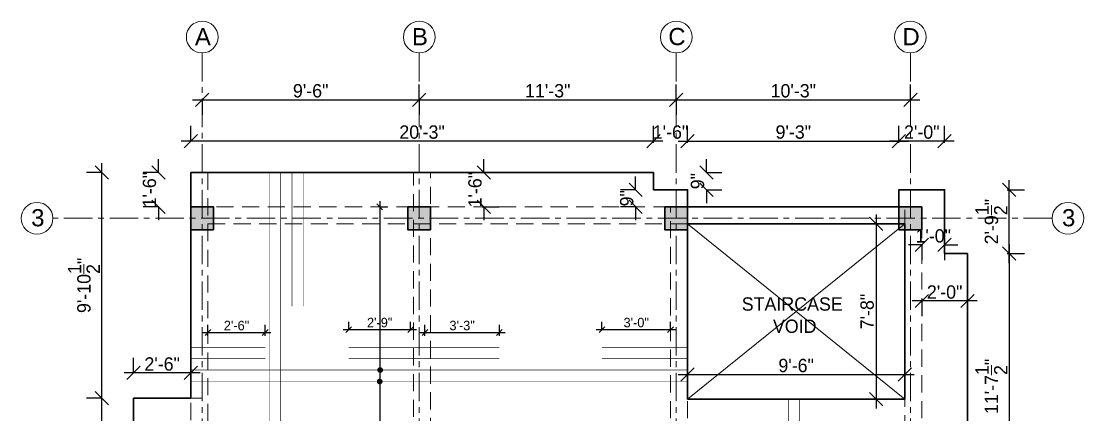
# Model space of a CAD drawing. Header units: inches. Extents: x 28835 to 36795, y -18828 to -9750.
# Drawn here: x 30608 to 31166, y -14482 to -14275 of the extents above; entities that cross this region are included whole.
import ezdxf

# ---------------------------------------------------------------- set-up
doc = ezdxf.new("R2010")
doc.units = ezdxf.units.IN
doc.header["$LTSCALE"] = 12
doc.header["$MEASUREMENT"] = 0
for name, pattern in [('CENTER', [2, 1.25, -0.25, 0.25, -0.25]), ('DASHED', [0.75, 0.5, -0.25]), ('DASHED2', [0.375, 0.25, -0.125])]:
    doc.linetypes.add(name, pattern=pattern)
for name, color, linetype, lineweight in [('Bars', 10, 'Continuous', 35), ('Centre Line', 253, 'CENTER', 9), ('colum', 250, 'Continuous', 30), ('dim', 85, 'Continuous', 9), ('dimention', 5, 'Continuous', 9), ('ele final', 145, 'Continuous', 20), ('Ha2', 31, 'Continuous', 0), ('S tie beam', 140, 'DASHED', 18), ('Text', 7, 'Continuous', 5), ('Wall', 1, 'Continuous', 30), ('window', 6, 'Continuous', 9)]:
    doc.layers.add(name, color=color, linetype=linetype, lineweight=lineweight)
doc.styles.add('KBS', font='GOTHIC.TTF')
doc.styles.add('Times', font='GOTHIC.TTF')
doc.dimstyles.new('D50', dxfattribs={"dimtxt": 5, "dimasz": 3, "dimexe": 4, "dimexo": 12, "dimgap": 1, "dimtad": 1, "dimdec": 0, "dimzin": 3, "dimdsep": 46, "dimlunit": 4, "dimtxsty": 'Times', "dimblk": 'OBLIQUE', "dimcen": 0, "dimdle": 3, "dimaunit": 1, "dimadec": 3, "dimazin": 0, "dimtfac": 1, "dimtdec": 0, "dimtix": 1, "dimtofl": 0, "dimtmove": 1, "dimatfit": 0, "dimldrblk": 'OBLIQUE', "dimfxl": 12, "dimfxlon": 1, "dimtolj": 1, "dimtzin": 0, "dimarcsym": 0})
doc.dimstyles.new('D75', dxfattribs={"dimtxt": 7, "dimasz": 7, "dimexe": 8, "dimexo": 24, "dimgap": 1, "dimtad": 1, "dimdec": 1, "dimzin": 3, "dimdsep": 46, "dimlunit": 4, "dimtxsty": 'Times', "dimblk": 'OBLIQUE', "dimcen": 0, "dimdle": 5, "dimaunit": 1, "dimadec": 3, "dimazin": 0, "dimtfac": 1, "dimtdec": 1, "dimtix": 1, "dimtofl": 0, "dimtmove": 1, "dimatfit": 0, "dimldrblk": 'OBLIQUE', "dimfxl": 1, "dimfxlon": 1, "dimtolj": 1, "dimtzin": 0, "dimarcsym": 0})

# ---------------------------------------------------------------- blocks, each defined once
blk = doc.blocks.new('_Oblique')
at = {"color": 0, "linetype": 'ByBlock', "lineweight": -2}
blk.add_line((-0.5, -0.5), (0.5, 0.5), dxfattribs=at)
blk = doc.blocks.new('*D934')
at = {"layer": 'Defpoints', "color": 0, "ltscale": 12, "transparency": 16777216}
for p in [(30649.85, -14354.85), (30696.62, -14354.85), (30666.62, -14473.35)]:
    blk.add_point(p, dxfattribs=at)
at = {"layer": 'dimention', "color": 0, "lineweight": -2, "ltscale": 12, "transparency": 16777216}
for p, q in [((30649.85, -14478.35), (30649.85, -14349.85)), ((30649.98, -14354.85), (30641.85, -14354.85)), ((30649.85, -14473.35), (30641.85, -14473.35))]:
    blk.add_line(p, q, dxfattribs=at)
at = {"layer": 'dimention', "color": 0, "lineweight": -2, "ltscale": 12, "transparency": 16777216, "xscale": 7, "yscale": 7, "zscale": 7}
for p, rotation in [((30649.85, -14354.85), 90), ((30649.85, -14473.35), 270)]:
    blk.add_blockref('_Oblique', p, dxfattribs=dict(at, rotation=rotation))
at = {"layer": 'dimention', "color": 0, "ltscale": 12, "transparency": 16777216, "insert": (30640.51, -14414.1), "char_height": 7, "attachment_point": 5, "rotation": 90, "style": 'Times'}
blk.add_mtext('\\A1;9\'-10{\\H1.000000x;\\S1/2;}"', dxfattribs=at)
blk = doc.blocks.new('*D935')
at = {"layer": 'Defpoints', "color": 0, "ltscale": 12, "transparency": 16777216}
for p in [(30702.62, -14286.56), (30816.64, -14286.56), (30816.64, -14316.61)]:
    blk.add_point(p, dxfattribs=at)
at = {"layer": 'dimention', "color": 0, "lineweight": -2, "ltscale": 12, "transparency": 16777216}
for p, q in [((30697.62, -14316.61), (30821.64, -14316.61)), ((30702.62, -14316.48), (30702.62, -14324.61)), ((30816.64, -14316.48), (30816.64, -14324.61))]:
    blk.add_line(p, q, dxfattribs=at)
at = {"layer": 'dimention', "color": 0, "lineweight": -2, "ltscale": 12, "transparency": 16777216, "xscale": 7, "yscale": 7, "zscale": 7, "rotation": 180}
blk.add_blockref('_Oblique', (30702.62, -14316.61), dxfattribs=at)
at = {"layer": 'dimention', "color": 0, "lineweight": -2, "ltscale": 12, "transparency": 16777216, "xscale": 7, "yscale": 7, "zscale": 7}
blk.add_blockref('_Oblique', (30816.64, -14316.61), dxfattribs=at)
at = {"layer": 'dimention', "color": 0, "ltscale": 12, "transparency": 16777216, "insert": (30759.63, -14311.93), "char_height": 7, "attachment_point": 5, "style": 'Times'}
blk.add_mtext('\\A1;9\'-6"', dxfattribs=at)
blk = doc.blocks.new('*D936')
at = {"layer": 'Defpoints', "color": 0, "ltscale": 12, "transparency": 16777216}
for p in [(30951.64, -14286.56), (30816.64, -14316.61), (30951.64, -14316.61)]:
    blk.add_point(p, dxfattribs=at)
at = {"layer": 'dimention', "color": 0, "lineweight": -2, "ltscale": 12, "transparency": 16777216}
for p, q in [((30816.64, -14316.61), (30816.64, -14308.61)), ((30811.64, -14316.61), (30956.64, -14316.61)), ((30951.64, -14316.48), (30951.64, -14324.61))]:
    blk.add_line(p, q, dxfattribs=at)
at = {"layer": 'dimention', "color": 0, "lineweight": -2, "ltscale": 12, "transparency": 16777216, "xscale": 7, "yscale": 7, "zscale": 7, "rotation": 180}
blk.add_blockref('_Oblique', (30816.64, -14316.61), dxfattribs=at)
at = {"layer": 'dimention', "color": 0, "lineweight": -2, "ltscale": 12, "transparency": 16777216, "xscale": 7, "yscale": 7, "zscale": 7}
blk.add_blockref('_Oblique', (30951.64, -14316.61), dxfattribs=at)
at = {"layer": 'dimention', "color": 0, "ltscale": 12, "transparency": 16777216, "insert": (30884.14, -14311.93), "char_height": 7, "attachment_point": 5, "style": 'Times'}
blk.add_mtext('\\A1;11\'-3"', dxfattribs=at)
blk = doc.blocks.new('*D937')
at = {"layer": 'Defpoints', "color": 0, "ltscale": 12, "transparency": 16777216}
for p in [(30951.64, -14316.61), (31074.64, -14316.61), (31074.64, -14316.61)]:
    blk.add_point(p, dxfattribs=at)
at = {"layer": 'dimention', "color": 0, "lineweight": -2, "ltscale": 12, "transparency": 16777216}
for p, q in [((30951.64, -14316.61), (30951.64, -14308.61)), ((31074.64, -14316.61), (31074.64, -14308.61)), ((30946.64, -14316.61), (31079.64, -14316.61))]:
    blk.add_line(p, q, dxfattribs=at)
at = {"layer": 'dimention', "color": 0, "lineweight": -2, "ltscale": 12, "transparency": 16777216, "xscale": 7, "yscale": 7, "zscale": 7, "rotation": 180}
blk.add_blockref('_Oblique', (30951.64, -14316.61), dxfattribs=at)
at = {"layer": 'dimention', "color": 0, "lineweight": -2, "ltscale": 12, "transparency": 16777216, "xscale": 7, "yscale": 7, "zscale": 7}
blk.add_blockref('_Oblique', (31074.64, -14316.61), dxfattribs=at)
at = {"layer": 'dimention', "color": 0, "ltscale": 12, "transparency": 16777216, "insert": (31013.14, -14311.93), "char_height": 7, "attachment_point": 5, "style": 'Times'}
blk.add_mtext('\\A1;10\'-3"', dxfattribs=at)
blk = doc.blocks.new('*D938')
at = {"layer": 'Defpoints', "color": 0, "ltscale": 12, "transparency": 16777216}
for p in [(30696.62, -14338.3), (30696.62, -14354.85), (30939.64, -14354.85)]:
    blk.add_point(p, dxfattribs=at)
at = {"layer": 'dimention', "color": 0, "lineweight": -2, "ltscale": 12, "transparency": 16777216}
for p, q in [((30696.62, -14338.3), (30696.62, -14330.3)), ((30939.64, -14338.3), (30939.64, -14330.3)), ((30944.64, -14338.3), (30691.62, -14338.3))]:
    blk.add_line(p, q, dxfattribs=at)
at = {"layer": 'dimention', "color": 0, "lineweight": -2, "ltscale": 12, "transparency": 16777216, "xscale": 7, "yscale": 7, "zscale": 7, "rotation": 180}
blk.add_blockref('_Oblique', (30696.62, -14338.3), dxfattribs=at)
at = {"layer": 'dimention', "color": 0, "lineweight": -2, "ltscale": 12, "transparency": 16777216, "xscale": 7, "yscale": 7, "zscale": 7}
blk.add_blockref('_Oblique', (30939.64, -14338.3), dxfattribs=at)
at = {"layer": 'dimention', "color": 0, "ltscale": 12, "transparency": 16777216, "insert": (30818.13, -14333.62), "char_height": 7, "attachment_point": 5, "style": 'Times'}
blk.add_mtext('\\A1;20\'-3"', dxfattribs=at)
blk = doc.blocks.new('*D952')
at = {"layer": 'Defpoints', "color": 0, "ltscale": 12, "transparency": 16777216}
for p in [(31071.64, -14460.91), (30957.64, -14473.85), (31071.64, -14473.85)]:
    blk.add_point(p, dxfattribs=at)
at = {"layer": 'dimention', "color": 0, "lineweight": -2, "ltscale": 12, "transparency": 16777216}
for p, q in [((30957.64, -14460.91), (30957.64, -14452.91)), ((31071.64, -14460.91), (31071.64, -14452.91)), ((30952.64, -14460.91), (31076.64, -14460.91))]:
    blk.add_line(p, q, dxfattribs=at)
at = {"layer": 'dimention', "color": 0, "lineweight": -2, "ltscale": 12, "transparency": 16777216, "xscale": 7, "yscale": 7, "zscale": 7, "rotation": 180}
blk.add_blockref('_Oblique', (30957.64, -14460.91), dxfattribs=at)
at = {"layer": 'dimention', "color": 0, "lineweight": -2, "ltscale": 12, "transparency": 16777216, "xscale": 7, "yscale": 7, "zscale": 7}
blk.add_blockref('_Oblique', (31071.64, -14460.91), dxfattribs=at)
at = {"layer": 'dimention', "color": 0, "ltscale": 12, "transparency": 16777216, "insert": (31014.64, -14456.23), "char_height": 7, "attachment_point": 5, "style": 'Times'}
blk.add_mtext('\\A1;9\'-6"', dxfattribs=at)
blk = doc.blocks.new('*D953')
at = {"layer": 'Defpoints', "color": 0, "ltscale": 12, "transparency": 16777216}
for p in [(31071.64, -14381.85), (31056.63, -14473.85), (31071.64, -14473.85)]:
    blk.add_point(p, dxfattribs=at)
at = {"layer": 'dimention', "color": 0, "lineweight": -2, "ltscale": 12, "transparency": 16777216}
for p, q in [((31056.63, -14381.85), (31048.63, -14381.85)), ((31056.63, -14376.85), (31056.63, -14478.85)), ((31056.63, -14473.85), (31048.63, -14473.85))]:
    blk.add_line(p, q, dxfattribs=at)
at = {"layer": 'dimention', "color": 0, "lineweight": -2, "ltscale": 12, "transparency": 16777216, "xscale": 7, "yscale": 7, "zscale": 7}
for p, rotation in [((31056.63, -14381.85), 90), ((31056.63, -14473.85), 270)]:
    blk.add_blockref('_Oblique', p, dxfattribs=dict(at, rotation=rotation))
at = {"layer": 'dimention', "color": 0, "ltscale": 12, "transparency": 16777216, "insert": (31051.95, -14427.85), "char_height": 7, "attachment_point": 5, "rotation": 90, "style": 'Times'}
blk.add_mtext('\\A1;7\'-8"', dxfattribs=at)
blk = doc.blocks.new('*D939')
at = {"layer": 'Defpoints', "color": 0, "ltscale": 12, "transparency": 16777216}
for p in [(30957.64, -14338.3), (30939.64, -14363.85), (30957.64, -14363.85)]:
    blk.add_point(p, dxfattribs=at)
at = {"layer": 'dimention', "color": 0, "lineweight": -2, "ltscale": 12, "transparency": 16777216}
for p, q in [((30939.64, -14339.3), (30939.64, -14330.3)), ((30957.64, -14339.3), (30957.64, -14330.3)), ((30939.64, -14338.3), (30932.64, -14338.3)), ((30957.64, -14338.3), (30964.64, -14338.3))]:
    blk.add_line(p, q, dxfattribs=at)
at = {"layer": 'dimention', "color": 0, "lineweight": -2, "ltscale": 12, "transparency": 16777216, "xscale": 7, "yscale": 7, "zscale": 7}
blk.add_blockref('_Oblique', (30939.64, -14338.3), dxfattribs=at)
at = {"layer": 'dimention', "color": 0, "lineweight": -2, "ltscale": 12, "transparency": 16777216, "xscale": 7, "yscale": 7, "zscale": 7, "rotation": 180}
blk.add_blockref('_Oblique', (30957.64, -14338.3), dxfattribs=at)
at = {"layer": 'dimention', "color": 0, "ltscale": 12, "transparency": 16777216, "insert": (30948.64, -14333.62), "char_height": 7, "attachment_point": 5, "style": 'Times'}
blk.add_mtext('\\A1;1\'-6"', dxfattribs=at)
blk = doc.blocks.new('*D940')
at = {"layer": 'Defpoints', "color": 0, "ltscale": 12, "transparency": 16777216}
for p in [(31068.64, -14338.3), (30957.64, -14363.85), (31068.64, -14363.85)]:
    blk.add_point(p, dxfattribs=at)
at = {"layer": 'dimention', "color": 0, "lineweight": -2, "ltscale": 12, "transparency": 16777216}
for p, q in [((30957.64, -14339.3), (30957.64, -14330.3)), ((31068.64, -14339.3), (31068.64, -14330.3)), ((30952.64, -14338.3), (31073.64, -14338.3))]:
    blk.add_line(p, q, dxfattribs=at)
at = {"layer": 'dimention', "color": 0, "lineweight": -2, "ltscale": 12, "transparency": 16777216, "xscale": 7, "yscale": 7, "zscale": 7, "rotation": 180}
blk.add_blockref('_Oblique', (30957.64, -14338.3), dxfattribs=at)
at = {"layer": 'dimention', "color": 0, "lineweight": -2, "ltscale": 12, "transparency": 16777216, "xscale": 7, "yscale": 7, "zscale": 7}
blk.add_blockref('_Oblique', (31068.64, -14338.3), dxfattribs=at)
at = {"layer": 'dimention', "color": 0, "ltscale": 12, "transparency": 16777216, "insert": (31013.14, -14333.62), "char_height": 7, "attachment_point": 5, "style": 'Times'}
blk.add_mtext('\\A1;9\'-3"', dxfattribs=at)
blk = doc.blocks.new('*D941')
at = {"layer": 'Defpoints', "color": 0, "ltscale": 12, "transparency": 16777216}
for p in [(31068.64, -14338.3), (31068.64, -14363.85), (31092.64, -14363.85)]:
    blk.add_point(p, dxfattribs=at)
at = {"layer": 'dimention', "color": 0, "lineweight": -2, "ltscale": 12, "transparency": 16777216}
for p, q in [((31068.64, -14339.3), (31068.64, -14330.3)), ((31092.64, -14339.3), (31092.64, -14330.3)), ((31097.64, -14338.3), (31063.64, -14338.3))]:
    blk.add_line(p, q, dxfattribs=at)
at = {"layer": 'dimention', "color": 0, "lineweight": -2, "ltscale": 12, "transparency": 16777216, "xscale": 7, "yscale": 7, "zscale": 7, "rotation": 180}
blk.add_blockref('_Oblique', (31068.64, -14338.3), dxfattribs=at)
at = {"layer": 'dimention', "color": 0, "lineweight": -2, "ltscale": 12, "transparency": 16777216, "xscale": 7, "yscale": 7, "zscale": 7}
blk.add_blockref('_Oblique', (31092.64, -14338.3), dxfattribs=at)
at = {"layer": 'dimention', "color": 0, "ltscale": 12, "transparency": 16777216, "insert": (31080.64, -14333.62), "char_height": 7, "attachment_point": 5, "style": 'Times'}
blk.add_mtext('\\A1;2\'-0"', dxfattribs=at)
blk = doc.blocks.new('*D942')
at = {"layer": 'Defpoints', "color": 0, "ltscale": 12, "transparency": 16777216}
for p in [(31092.64, -14363.85), (31126.54, -14363.85), (31092.64, -14397.42)]:
    blk.add_point(p, dxfattribs=at)
at = {"layer": 'dimention', "color": 0, "lineweight": -2, "ltscale": 12, "transparency": 16777216}
for p, q in [((31126.54, -14402.42), (31126.54, -14358.85)), ((31125.54, -14363.85), (31134.54, -14363.85)), ((31125.54, -14397.42), (31134.54, -14397.42))]:
    blk.add_line(p, q, dxfattribs=at)
at = {"layer": 'dimention', "color": 0, "lineweight": -2, "ltscale": 12, "transparency": 16777216, "xscale": 7, "yscale": 7, "zscale": 7}
for p, rotation in [((31126.54, -14363.85), 90), ((31126.54, -14397.42), 270)]:
    blk.add_blockref('_Oblique', p, dxfattribs=dict(at, rotation=rotation))
at = {"layer": 'dimention', "color": 0, "ltscale": 12, "transparency": 16777216, "insert": (31117.2, -14380.64), "char_height": 7, "attachment_point": 5, "rotation": 90, "style": 'Times'}
blk.add_mtext('\\A1;2\'-9{\\H1.000000x;\\S1/2;}"', dxfattribs=at)
blk = doc.blocks.new('*D943')
at = {"layer": 'Defpoints', "color": 0, "ltscale": 12, "transparency": 16777216}
for p in [(31104.64, -14397.42), (31104.64, -14536.94), (31126.54, -14536.94)]:
    blk.add_point(p, dxfattribs=at)
at = {"layer": 'dimention', "color": 0, "lineweight": -2, "ltscale": 12, "transparency": 16777216}
for p, q in [((31126.54, -14392.42), (31126.54, -14541.94)), ((31126.54, -14397.42), (31134.54, -14397.42)), ((31126.54, -14536.94), (31134.54, -14536.94))]:
    blk.add_line(p, q, dxfattribs=at)
at = {"layer": 'dimention', "color": 0, "lineweight": -2, "ltscale": 12, "transparency": 16777216, "xscale": 7, "yscale": 7, "zscale": 7}
for p, rotation in [((31126.54, -14397.42), 90), ((31126.54, -14536.94), 270)]:
    blk.add_blockref('_Oblique', p, dxfattribs=dict(at, rotation=rotation))
at = {"layer": 'dimention', "color": 0, "ltscale": 12, "transparency": 16777216, "insert": (31117.2, -14467.18), "char_height": 7, "attachment_point": 5, "rotation": 90, "style": 'Times'}
blk.add_mtext('\\A1;11\'-7{\\H1.000000x;\\S1/2;}"', dxfattribs=at)
blk = doc.blocks.new('*D963')
at = {"layer": 'Defpoints', "color": 0, "ltscale": 12, "transparency": 16777216}
for p in [(30649.85, -14473.35), (30666.62, -14473.35), (30666.62, -14699.85)]:
    blk.add_point(p, dxfattribs=at)
at = {"layer": 'dimention', "color": 0, "lineweight": -2, "ltscale": 12, "transparency": 16777216}
for p, q in [((30649.85, -14704.85), (30649.85, -14468.35)), ((30649.85, -14473.35), (30641.85, -14473.35)), ((30649.85, -14699.85), (30641.85, -14699.85))]:
    blk.add_line(p, q, dxfattribs=at)
at = {"layer": 'dimention', "color": 0, "lineweight": -2, "ltscale": 12, "transparency": 16777216, "xscale": 7, "yscale": 7, "zscale": 7}
for p, rotation in [((30649.85, -14473.35), 90), ((30649.85, -14699.85), 270)]:
    blk.add_blockref('_Oblique', p, dxfattribs=dict(at, rotation=rotation))
at = {"layer": 'dimention', "color": 0, "ltscale": 12, "transparency": 16777216, "insert": (30640.51, -14586.6), "char_height": 7, "attachment_point": 5, "rotation": 90, "style": 'Times'}
blk.add_mtext('\\A1;18\'-10{\\H1.000000x;\\S1/2;}"', dxfattribs=at)
blk = doc.blocks.new('*D964')
at = {"layer": 'Defpoints', "color": 0, "ltscale": 12, "transparency": 16777216}
for p in [(30666.62, -14460.11), (30666.62, -14473.35), (30696.64, -14473.35)]:
    blk.add_point(p, dxfattribs=at)
at = {"layer": 'dimention', "color": 0, "lineweight": -2, "ltscale": 12, "transparency": 16777216}
for p, q in [((30666.62, -14460.11), (30666.62, -14452.11)), ((30696.64, -14460.11), (30696.64, -14452.11)), ((30701.64, -14460.11), (30661.62, -14460.11))]:
    blk.add_line(p, q, dxfattribs=at)
at = {"layer": 'dimention', "color": 0, "lineweight": -2, "ltscale": 12, "transparency": 16777216, "xscale": 7, "yscale": 7, "zscale": 7, "rotation": 180}
blk.add_blockref('_Oblique', (30666.62, -14460.11), dxfattribs=at)
at = {"layer": 'dimention', "color": 0, "lineweight": -2, "ltscale": 12, "transparency": 16777216, "xscale": 7, "yscale": 7, "zscale": 7}
blk.add_blockref('_Oblique', (30696.64, -14460.11), dxfattribs=at)
at = {"layer": 'dimention', "color": 0, "ltscale": 12, "transparency": 16777216, "insert": (30681.63, -14455.43), "char_height": 7, "attachment_point": 5, "style": 'Times'}
blk.add_mtext('\\A1;2\'-6"', dxfattribs=at)
blk = doc.blocks.new('*D965')
at = {"layer": 'Defpoints', "color": 0, "ltscale": 12, "transparency": 16777216}
for p in [(30679.62, -14354.85), (30696.64, -14354.85), (30696.64, -14372.85)]:
    blk.add_point(p, dxfattribs=at)
at = {"layer": 'dimention', "color": 0, "lineweight": -2, "ltscale": 12, "transparency": 16777216}
for p, q in [((30679.62, -14354.85), (30679.62, -14347.85)), ((30679.62, -14354.85), (30671.62, -14354.85)), ((30679.62, -14372.85), (30671.62, -14372.85)), ((30679.62, -14372.85), (30679.62, -14379.85))]:
    blk.add_line(p, q, dxfattribs=at)
at = {"layer": 'dimention', "color": 0, "lineweight": -2, "ltscale": 12, "transparency": 16777216, "xscale": 7, "yscale": 7, "zscale": 7}
for p, rotation in [((30679.62, -14354.85), 270), ((30679.62, -14372.85), 90)]:
    blk.add_blockref('_Oblique', p, dxfattribs=dict(at, rotation=rotation))
at = {"layer": 'dimention', "color": 0, "ltscale": 12, "transparency": 16777216, "insert": (30674.95, -14363.85), "char_height": 7, "attachment_point": 5, "rotation": 90, "style": 'Times'}
blk.add_mtext('\\A1;1\'-6"', dxfattribs=at)
blk = doc.blocks.new('*D967')
at = {"layer": 'Defpoints', "color": 0, "ltscale": 12, "transparency": 16777216}
for p in [(31080.64, -14397.42), (31104.64, -14397.42), (31080.64, -14422.31)]:
    blk.add_point(p, dxfattribs=at)
at = {"layer": 'dimention', "color": 0, "lineweight": -2, "ltscale": 12, "transparency": 16777216}
for p, q in [((31109.64, -14422.31), (31075.64, -14422.31)), ((31080.64, -14421.42), (31080.64, -14430.31)), ((31104.64, -14421.42), (31104.64, -14430.31))]:
    blk.add_line(p, q, dxfattribs=at)
at = {"layer": 'dimention', "color": 0, "lineweight": -2, "ltscale": 12, "transparency": 16777216, "xscale": 7, "yscale": 7, "zscale": 7, "rotation": 180}
blk.add_blockref('_Oblique', (31080.64, -14422.31), dxfattribs=at)
at = {"layer": 'dimention', "color": 0, "lineweight": -2, "ltscale": 12, "transparency": 16777216, "xscale": 7, "yscale": 7, "zscale": 7}
blk.add_blockref('_Oblique', (31104.64, -14422.31), dxfattribs=at)
at = {"layer": 'dimention', "color": 0, "ltscale": 12, "transparency": 16777216, "insert": (31092.64, -14417.64), "char_height": 7, "attachment_point": 5, "style": 'Times'}
blk.add_mtext('\\A1;2\'-0"', dxfattribs=at)
blk = doc.blocks.new('*D968')
at = {"layer": 'Defpoints', "color": 0, "ltscale": 12, "transparency": 16777216}
for p in [(31080.64, -14384.85), (31092.64, -14384.85), (31092.64, -14392.85)]:
    blk.add_point(p, dxfattribs=at)
at = {"layer": 'dimention', "color": 0, "lineweight": -2, "ltscale": 12, "transparency": 16777216}
for p, q in [((31080.64, -14392.85), (31073.64, -14392.85)), ((31080.64, -14392.85), (31080.64, -14400.85)), ((31092.64, -14392.85), (31092.64, -14400.85)), ((31092.64, -14392.85), (31099.64, -14392.85))]:
    blk.add_line(p, q, dxfattribs=at)
at = {"layer": 'dimention', "color": 0, "lineweight": -2, "ltscale": 12, "transparency": 16777216, "xscale": 7, "yscale": 7, "zscale": 7}
blk.add_blockref('_Oblique', (31080.64, -14392.85), dxfattribs=at)
at = {"layer": 'dimention', "color": 0, "lineweight": -2, "ltscale": 12, "transparency": 16777216, "xscale": 7, "yscale": 7, "zscale": 7, "rotation": 180}
blk.add_blockref('_Oblique', (31092.64, -14392.85), dxfattribs=at)
at = {"layer": 'dimention', "color": 0, "ltscale": 12, "transparency": 16777216, "insert": (31086.64, -14388.17), "char_height": 7, "attachment_point": 5, "style": 'Times'}
blk.add_mtext('\\A1;1\'-0"', dxfattribs=at)
blk = doc.blocks.new('*D958')
at = {"layer": 'Defpoints', "color": 0, "transparency": 16777216}
for p in [(30793.78, -14372.85), (30771.13, -14699.85), (30795.93, -14699.85)]:
    blk.add_point(p, dxfattribs=at)
at = {"layer": 'dim', "color": 0, "lineweight": -2, "transparency": 16777216}
for p, q in [((30795.92, -14369.85), (30795.93, -14702.85)), ((30795.92, -14372.85), (30799.92, -14372.85)), ((30783.93, -14699.85), (30799.93, -14699.85))]:
    blk.add_line(p, q, dxfattribs=at)
at = {"layer": 'dim', "color": 0, "lineweight": -2, "transparency": 16777216, "xscale": 3, "yscale": 3, "zscale": 3}
for p, rotation in [((30795.92, -14372.85), 90.00227789476928), ((30795.93, -14699.85), 270.0022778947692)]:
    blk.add_blockref('_Oblique', p, dxfattribs=dict(at, rotation=rotation))
at = {"layer": 'dim', "color": 0, "transparency": 16777216, "insert": (30799.89, -14565.19), "char_height": 5, "attachment_point": 5, "rotation": 270.0023, "style": 'Times'}
blk.add_mtext('\\A1;8%%C@6"C/C}', dxfattribs=at)
blk = doc.blocks.new('*D959')
at = {"layer": 'Defpoints', "color": 0, "ltscale": 12, "transparency": 16777216}
for p in [(30735.73, -14438.85), (30705.64, -14452.6), (30735.73, -14452.6)]:
    blk.add_point(p, dxfattribs=at)
at = {"layer": 'dimention', "color": 0, "lineweight": -2, "ltscale": 12, "transparency": 16777216}
for p, q in [((30705.64, -14440.6), (30705.64, -14434.85)), ((30735.73, -14440.6), (30735.73, -14434.85)), ((30702.64, -14438.85), (30738.73, -14438.85))]:
    blk.add_line(p, q, dxfattribs=at)
at = {"layer": 'dimention', "color": 0, "lineweight": -2, "ltscale": 12, "transparency": 16777216, "xscale": 3, "yscale": 3, "zscale": 3, "rotation": 180}
blk.add_blockref('_Oblique', (30705.64, -14438.85), dxfattribs=at)
at = {"layer": 'dimention', "color": 0, "lineweight": -2, "ltscale": 12, "transparency": 16777216, "xscale": 3, "yscale": 3, "zscale": 3}
blk.add_blockref('_Oblique', (30735.73, -14438.85), dxfattribs=at)
at = {"layer": 'dimention', "color": 0, "ltscale": 12, "transparency": 16777216, "insert": (30720.68, -14435.23), "char_height": 5, "attachment_point": 5, "style": 'Times'}
blk.add_mtext('\\A1;2\'-6"', dxfattribs=at)
blk = doc.blocks.new('*D960')
at = {"layer": 'Defpoints', "color": 0, "ltscale": 12, "transparency": 16777216}
for p in [(30812.14, -14437.31), (30779.64, -14446.6), (30812.14, -14446.6)]:
    blk.add_point(p, dxfattribs=at)
at = {"layer": 'dimention', "color": 0, "lineweight": -2, "ltscale": 12, "transparency": 16777216}
for p, q in [((30776.64, -14437.31), (30815.14, -14437.31)), ((30779.64, -14437.31), (30779.64, -14433.31)), ((30812.14, -14437.31), (30812.14, -14433.31))]:
    blk.add_line(p, q, dxfattribs=at)
at = {"layer": 'dimention', "color": 0, "lineweight": -2, "ltscale": 12, "transparency": 16777216, "xscale": 3, "yscale": 3, "zscale": 3, "rotation": 180}
blk.add_blockref('_Oblique', (30779.64, -14437.31), dxfattribs=at)
at = {"layer": 'dimention', "color": 0, "lineweight": -2, "ltscale": 12, "transparency": 16777216, "xscale": 3, "yscale": 3, "zscale": 3}
blk.add_blockref('_Oblique', (30812.14, -14437.31), dxfattribs=at)
at = {"layer": 'dimention', "color": 0, "ltscale": 12, "transparency": 16777216, "insert": (30795.89, -14433.68), "char_height": 5, "attachment_point": 5, "style": 'Times'}
blk.add_mtext('\\A1;2\'-9"', dxfattribs=at)
blk = doc.blocks.new('*D961')
at = {"layer": 'Defpoints', "color": 0, "ltscale": 12, "transparency": 16777216}
for p in [(30858.73, -14438.85), (30819.64, -14452.6), (30858.73, -14452.6)]:
    blk.add_point(p, dxfattribs=at)
at = {"layer": 'dimention', "color": 0, "lineweight": -2, "ltscale": 12, "transparency": 16777216}
for p, q in [((30819.64, -14440.6), (30819.64, -14434.85)), ((30858.73, -14440.6), (30858.73, -14434.85)), ((30816.64, -14438.85), (30861.73, -14438.85))]:
    blk.add_line(p, q, dxfattribs=at)
at = {"layer": 'dimention', "color": 0, "lineweight": -2, "ltscale": 12, "transparency": 16777216, "xscale": 3, "yscale": 3, "zscale": 3, "rotation": 180}
blk.add_blockref('_Oblique', (30819.64, -14438.85), dxfattribs=at)
at = {"layer": 'dimention', "color": 0, "lineweight": -2, "ltscale": 12, "transparency": 16777216, "xscale": 3, "yscale": 3, "zscale": 3}
blk.add_blockref('_Oblique', (30858.73, -14438.85), dxfattribs=at)
at = {"layer": 'dimention', "color": 0, "ltscale": 12, "transparency": 16777216, "insert": (30839.18, -14435.23), "char_height": 5, "attachment_point": 5, "style": 'Times'}
blk.add_mtext('\\A1;3\'-3"', dxfattribs=at)
blk = doc.blocks.new('*D962')
at = {"layer": 'Defpoints', "color": 0, "ltscale": 12, "transparency": 16777216}
for p in [(30948.64, -14437.31), (30912.64, -14446.6), (30948.64, -14446.6)]:
    blk.add_point(p, dxfattribs=at)
at = {"layer": 'dimention', "color": 0, "lineweight": -2, "ltscale": 12, "transparency": 16777216}
for p, q in [((30909.64, -14437.31), (30951.64, -14437.31)), ((30912.64, -14437.31), (30912.64, -14433.31)), ((30948.64, -14437.31), (30948.64, -14433.31))]:
    blk.add_line(p, q, dxfattribs=at)
at = {"layer": 'dimention', "color": 0, "lineweight": -2, "ltscale": 12, "transparency": 16777216, "xscale": 3, "yscale": 3, "zscale": 3, "rotation": 180}
blk.add_blockref('_Oblique', (30912.64, -14437.31), dxfattribs=at)
at = {"layer": 'dimention', "color": 0, "lineweight": -2, "ltscale": 12, "transparency": 16777216, "xscale": 3, "yscale": 3, "zscale": 3}
blk.add_blockref('_Oblique', (30948.64, -14437.31), dxfattribs=at)
at = {"layer": 'dimention', "color": 0, "ltscale": 12, "transparency": 16777216, "insert": (30930.64, -14433.68), "char_height": 5, "attachment_point": 5, "style": 'Times'}
blk.add_mtext('\\A1;3\'-0"', dxfattribs=at)
blk = doc.blocks.new('*D1009')
at = {"layer": 'Defpoints', "color": 0, "ltscale": 12, "transparency": 16777216}
for p in [(30930.34, -14363.85), (30945.64, -14363.85), (30945.64, -14372.85)]:
    blk.add_point(p, dxfattribs=at)
at = {"layer": 'dimention', "color": 0, "lineweight": -2, "ltscale": 12, "transparency": 16777216}
for p, q in [((30930.34, -14363.85), (30930.34, -14356.85)), ((30930.34, -14363.85), (30922.34, -14363.85)), ((30930.34, -14372.85), (30922.34, -14372.85)), ((30930.34, -14372.85), (30930.34, -14379.85))]:
    blk.add_line(p, q, dxfattribs=at)
at = {"layer": 'dimention', "color": 0, "lineweight": -2, "ltscale": 12, "transparency": 16777216, "xscale": 7, "yscale": 7, "zscale": 7}
for p, rotation in [((30930.34, -14363.85), 270), ((30930.34, -14372.85), 90)]:
    blk.add_blockref('_Oblique', p, dxfattribs=dict(at, rotation=rotation))
at = {"layer": 'dimention', "color": 0, "ltscale": 12, "transparency": 16777216, "insert": (30925.67, -14368.35), "char_height": 7, "attachment_point": 5, "rotation": 90, "style": 'Times'}
blk.add_mtext('\\A1;9"', dxfattribs=at)
blk = doc.blocks.new('*D1006')
at = {"layer": 'Defpoints', "color": 0, "ltscale": 12, "transparency": 16777216}
for p in [(30822.64, -14354.85), (30850.63, -14354.85), (30822.64, -14372.85)]:
    blk.add_point(p, dxfattribs=at)
at = {"layer": 'dimention', "color": 0, "lineweight": -2, "ltscale": 12, "transparency": 16777216}
for p, q in [((30850.63, -14354.85), (30850.63, -14347.85)), ((30849.63, -14354.85), (30858.63, -14354.85)), ((30849.63, -14372.85), (30858.63, -14372.85)), ((30850.63, -14372.85), (30850.63, -14379.85))]:
    blk.add_line(p, q, dxfattribs=at)
at = {"layer": 'dimention', "color": 0, "lineweight": -2, "ltscale": 12, "transparency": 16777216, "xscale": 7, "yscale": 7, "zscale": 7}
for p, rotation in [((30850.63, -14354.85), 270), ((30850.63, -14372.85), 90)]:
    blk.add_blockref('_Oblique', p, dxfattribs=dict(at, rotation=rotation))
at = {"layer": 'dimention', "color": 0, "ltscale": 12, "transparency": 16777216, "insert": (30845.96, -14363.85), "char_height": 7, "attachment_point": 5, "rotation": 90, "style": 'Times'}
blk.add_mtext('\\A1;1\'-6"', dxfattribs=at)
blk = doc.blocks.new('*D1007')
at = {"layer": 'Defpoints', "color": 0, "ltscale": 12, "transparency": 16777216}
for p in [(30957.64, -14354.85), (30957.64, -14363.85), (30967.52, -14363.85)]:
    blk.add_point(p, dxfattribs=at)
at = {"layer": 'dimention', "color": 0, "lineweight": -2, "ltscale": 12, "transparency": 16777216}
for p, q in [((30967.52, -14354.85), (30967.52, -14347.85)), ((30967.52, -14354.85), (30975.52, -14354.85)), ((30967.52, -14363.85), (30975.52, -14363.85)), ((30967.52, -14363.85), (30967.52, -14370.85))]:
    blk.add_line(p, q, dxfattribs=at)
at = {"layer": 'dimention', "color": 0, "lineweight": -2, "ltscale": 12, "transparency": 16777216, "xscale": 7, "yscale": 7, "zscale": 7}
for p, rotation in [((30967.52, -14354.85), 270), ((30967.52, -14363.85), 90)]:
    blk.add_blockref('_Oblique', p, dxfattribs=dict(at, rotation=rotation))
at = {"layer": 'dimention', "color": 0, "ltscale": 12, "transparency": 16777216, "insert": (30962.84, -14359.35), "char_height": 7, "attachment_point": 5, "rotation": 90, "style": 'Times'}
blk.add_mtext('\\A1;9"', dxfattribs=at)

msp = doc.modelspace()

# ---------------------------------------------------------------- hatches: boundary and pattern name
at = {"layer": 'Ha2'}
for points in [[(30708.64, -14384.85), (30708.64, -14372.85), (30696.64, -14372.85), (30696.64, -14384.85)], [(30822.64, -14384.85), (30822.64, -14372.85), (30810.64, -14372.85), (30810.64, -14384.85)], [(30957.64, -14384.85), (30957.64, -14372.85), (30945.64, -14372.85), (30945.64, -14384.85)], [(31080.64, -14384.85), (31080.64, -14372.85), (31068.64, -14372.85), (31068.64, -14384.85)]]:
    msp.add_hatch(color=256, dxfattribs=at).paths.add_polyline_path(points)

# ---------------------------------------------------------------- linework, layer by layer
at = {"layer": 'Bars', "ltscale": 3, "const_width": 0.3}
for points in [[(30737.85, -14354.85), (30737.85, -14730.44)], [(30743.85, -14354.85), (30743.85, -14730.82)], [(30696.64, -14458.6), (30816.64, -14458.6)], [(30816.64, -14458.6), (30957.64, -14458.6)], [(30696.64, -14464.6), (30816.64, -14464.6)], [(30816.64, -14464.6), (30957.64, -14464.6)], [(31010.52, -14473.85), (31010.52, -14738.85)], [(31016.52, -14473.85), (31016.52, -14738.85)]]:
    msp.add_lwpolyline(points, dxfattribs=at)
at = {"layer": 'Bars', "linetype": 'DASHED2', "ltscale": 2, "const_width": 0.3}
for points in [[(30749.85, -14425.15), (30749.85, -14354.85)], [(30755.85, -14425.15), (30755.85, -14354.85)], [(30696.64, -14446.6), (30735.73, -14446.6)], [(30779.64, -14446.6), (30816.64, -14446.6)], [(30816.64, -14446.6), (30858.73, -14446.6)], [(30912.64, -14446.6), (30957.64, -14446.6)], [(30696.64, -14452.6), (30735.73, -14452.6)], [(30779.64, -14452.6), (30816.64, -14452.6)], [(30816.64, -14452.6), (30858.73, -14452.6)], [(30912.64, -14452.6), (30957.64, -14452.6)]]:
    msp.add_lwpolyline(points, dxfattribs=at)
at = {"layer": 'Centre Line'}
for p, q in [((30702.64, -14292), (30702.64, -14809.95)), ((30816.64, -14292), (30816.64, -14818.95)), ((30951.64, -14292), (30951.64, -14809.95)), ((31074.64, -14292), (31074.64, -14809.95)), ((31149.05, -14378.85), (30624.24, -14378.85))]:
    msp.add_line(p, q, dxfattribs=at)
at = {"layer": 'colum'}
for points in [[(30708.64, -14384.85), (30708.64, -14372.85), (30696.64, -14372.85), (30696.64, -14384.85)], [(30822.64, -14384.85), (30822.64, -14372.85), (30810.64, -14372.85), (30810.64, -14384.85)], [(30957.64, -14384.85), (30957.64, -14372.85), (30945.64, -14372.85), (30945.64, -14384.85)], [(31080.64, -14384.85), (31080.64, -14372.85), (31068.64, -14372.85), (31068.64, -14384.85)]]:
    msp.add_lwpolyline(points, close=True, dxfattribs=at)
at = {"layer": 'dim', "ltscale": 5, "const_width": 1.5}
for points in [[(30795.39, -14458.57, -1), (30796.89, -14458.63, -1)], [(30795.18, -14464.57, -1), (30796.67, -14464.62, -1)]]:
    msp.add_lwpolyline(points, format="xyb", close=True, dxfattribs=at)
at = {"layer": 'ele final'}
for p, q in [((30957.64, -14473.85), (31071.64, -14381.85)), ((30957.64, -14381.85), (31071.64, -14473.85))]:
    msp.add_line(p, q, dxfattribs=at)
at = {"layer": 'S tie beam', "ltscale": 1.5}
for p, q in [((30822.64, -14735.76), (30822.64, -14354.85)), ((30696.64, -14727.85), (30696.64, -14372.85)), ((30696.64, -14372.85), (31080.64, -14372.85)), ((30957.64, -14699.85), (30957.64, -14372.85)), ((31080.64, -14699.85), (31080.64, -14372.85)), ((30705.64, -14381.85), (31071.64, -14381.85))]:
    msp.add_line(p, q, dxfattribs=at)
for points in [[(30705.64, -14354.85), (30705.64, -14687.85)], [(30707.14, -14699.85), (30707.14, -14719.41), (30813.64, -14726.17), (30813.64, -14354.85)], [(30948.64, -14699.85), (30948.64, -14372.85)], [(31071.64, -14693.85), (31071.64, -14372.85)], [(30696.64, -14699.85), (30666.62, -14699.85), (30666.62, -14473.35), (30705.64, -14473.35)]]:
    msp.add_lwpolyline(points, dxfattribs=at)
at = {"layer": 'Wall', "ltscale": 12}
msp.add_lwpolyline([(30666.62, -14711.85), (30666.62, -14473.35), (30666.62, -14473.35), (30696.64, -14473.35), (30696.64, -14354.85), (30939.64, -14354.85), (30939.64, -14363.85), (30939.64, -14363.85), (30939.64, -14363.85), (30957.64, -14363.85), (30957.64, -14372.85), (31068.64, -14372.85), (31068.64, -14363.85), (31092.64, -14363.85), (31092.64, -14397.42), (31104.64, -14397.42), (31104.64, -14536.94)], dxfattribs=at)
msp.add_lwpolyline([(31071.64, -14473.85), (30957.64, -14473.85), (30957.64, -14381.85), (31071.64, -14381.85)], close=True, dxfattribs=at)
at = {"layer": 'window', "linetype": 'Continuous', "ltscale": 25}
for centre in [(30702.64, -14283.69), (30816.64, -14283.69), (30951.64, -14283.69), (31074.64, -14283.69), (30615.92, -14378.85), (31157.39, -14378.85)]:
    msp.add_circle(centre, 8.32, dxfattribs=at)

# ---------------------------------------------------------------- texts
at = {"layer": 'Text', "ltscale": 0.3, "insert": (31012.59, -14420.39), "char_height": 7, "width": 1.45519e-11, "attachment_point": 2, "style": 'KBS'}
msp.add_mtext('\\pxqc;STAIRCASE\\P VOID', dxfattribs=at)
at = {"layer": 'window', "linetype": 'Continuous', "ltscale": 25, "char_height": 9, "width": 0.0000117, "attachment_point": 5, "rotation": 359.9776}
for s, insert in [('{\\fArial|b0|i0|c0|p34;A}', (30703.02, -14283.48)), ('{\\fArial|b0|i0|c0|p34;B}', (30817.02, -14283.48)), ('{\\fArial|b0|i0|c0|p34;C}', (30952.02, -14283.48)), ('{\\fArial|b0|i0|c0|p34;D}', (31075.02, -14283.48)), ('{\\fArial|b0|i0|c0|p34;3}', (30616.3, -14378.64)), ('{\\fArial|b0|i0|c0|p34;3}', (31157.77, -14378.64))]:
    msp.add_mtext(s, dxfattribs=dict(at, insert=insert))

# ---------------------------------------------------------------- dimensions: what is measured, and where the dimension line sits
at = {"layer": 'dim'}
dim = msp.add_linear_dim(base=(30795.93, -14699.85), p1=(30793.78, -14372.85), p2=(30771.13, -14699.85), angle=270.0023, text='8%%C@6"C/C}', dimstyle='D50', dxfattribs=at)
dim.commit()
dim.dimension.update_dxf_attribs({"geometry": '*D958', "text_midpoint": (30795.93, -14565.19), "dimtype": 160})
at = {"layer": 'dimention', "ltscale": 12}
for base, p1, p2, picture, middle in [((30816.64, -14316.61), (30702.62, -14286.56), (30816.64, -14286.56), '*D935', (30759.63, -14311.93)), ((30951.64, -14316.61), (30816.64, -14316.61), (30951.64, -14286.56), '*D936', (30884.14, -14311.93)), ((31074.64, -14316.61), (30951.64, -14316.61), (31074.64, -14316.61), '*D937', (31013.14, -14311.93))]:
    dim = msp.add_linear_dim(base=base, p1=p1, p2=p2, dimstyle='D75', override={"dimfxl": 0.125}, dxfattribs=at)
    dim.commit()
    dim.dimension.update_dxf_attribs({"geometry": picture, "text_midpoint": middle})
for base, p1, p2, dimstyle, picture, middle in [((30696.62, -14338.3), (30939.64, -14354.85), (30696.62, -14354.85), 'D75', '*D938', (30818.13, -14333.62)), ((30957.64, -14338.3), (30939.64, -14363.85), (30957.64, -14363.85), 'D75', '*D939', (30948.64, -14333.62)), ((31068.64, -14338.3), (30957.64, -14363.85), (31068.64, -14363.85), 'D75', '*D940', (31013.14, -14333.62)), ((31068.64, -14338.3), (31092.64, -14363.85), (31068.64, -14363.85), 'D75', '*D941', (31080.64, -14333.62)), ((31092.64, -14392.85), (31080.64, -14384.85), (31092.64, -14384.85), 'D75', '*D968', (31086.64, -14388.17)), ((31080.64, -14422.31), (31104.64, -14397.42), (31080.64, -14397.42), 'D75', '*D967', (31092.64, -14417.64)), ((30735.73, -14438.85), (30705.64, -14452.6), (30735.73, -14452.6), 'D50', '*D959', (30720.68, -14435.23)), ((30812.1361, -14437.3106), (30779.6351, -14446.5971), (30812.1361, -14446.5971), 'D50', '*D960', (30795.8856, -14433.6849)), ((30858.73, -14438.85), (30819.64, -14452.6), (30858.73, -14452.6), 'D50', '*D961', (30839.18, -14435.23)), ((30948.64, -14437.31), (30912.64, -14446.6), (30948.64, -14446.6), 'D50', '*D962', (30930.64, -14433.68)), ((30666.62, -14460.11), (30696.64, -14473.35), (30666.62, -14473.35), 'D75', '*D964', (30681.63, -14455.43)), ((31071.64, -14460.91), (30957.64, -14473.85), (31071.64, -14473.85), 'D75', '*D952', (31014.64, -14456.23))]:
    dim = msp.add_linear_dim(base=base, p1=p1, p2=p2, dimstyle=dimstyle, dxfattribs=at)
    dim.commit()
    dim.dimension.update_dxf_attribs({"geometry": picture, "text_midpoint": middle})
for base, p1, p2, picture, middle in [((30679.62, -14354.85), (30696.64, -14372.85), (30696.64, -14354.85), '*D965', (30674.95, -14363.85)), ((30850.63, -14354.85), (30822.64, -14372.85), (30822.64, -14354.85), '*D1006', (30845.96, -14363.85)), ((30967.52, -14363.85), (30957.64, -14354.85), (30957.64, -14363.85), '*D1007', (30962.84, -14359.35)), ((30930.34, -14363.85), (30945.64, -14372.85), (30945.64, -14363.85), '*D1009', (30925.67, -14368.35)), ((31126.54, -14363.85), (31092.64, -14397.42), (31092.64, -14363.85), '*D942', (31117.2, -14380.64)), ((31056.63, -14473.85), (31071.64, -14381.85), (31071.64, -14473.85), '*D953', (31051.95, -14427.85)), ((31126.54, -14536.94), (31104.64, -14397.42), (31104.64, -14536.94), '*D943', (31117.2, -14467.18)), ((30649.85, -14473.35), (30666.62, -14699.85), (30666.62, -14473.35), '*D963', (30640.51, -14586.6))]:
    dim = msp.add_linear_dim(base=base, p1=p1, p2=p2, angle=90, dimstyle='D75', dxfattribs=at)
    dim.commit()
    dim.dimension.update_dxf_attribs({"geometry": picture, "text_midpoint": middle})
dim = msp.add_linear_dim(base=(30649.85, -14354.85), p1=(30666.62, -14473.35), p2=(30696.62, -14354.85), angle=90, dimstyle='D75', override={"dimfxl": 0.125}, dxfattribs=at)
dim.commit()
dim.dimension.update_dxf_attribs({"geometry": '*D934', "text_midpoint": (30640.51, -14414.1)})

doc.saveas('drawing.dxf')
